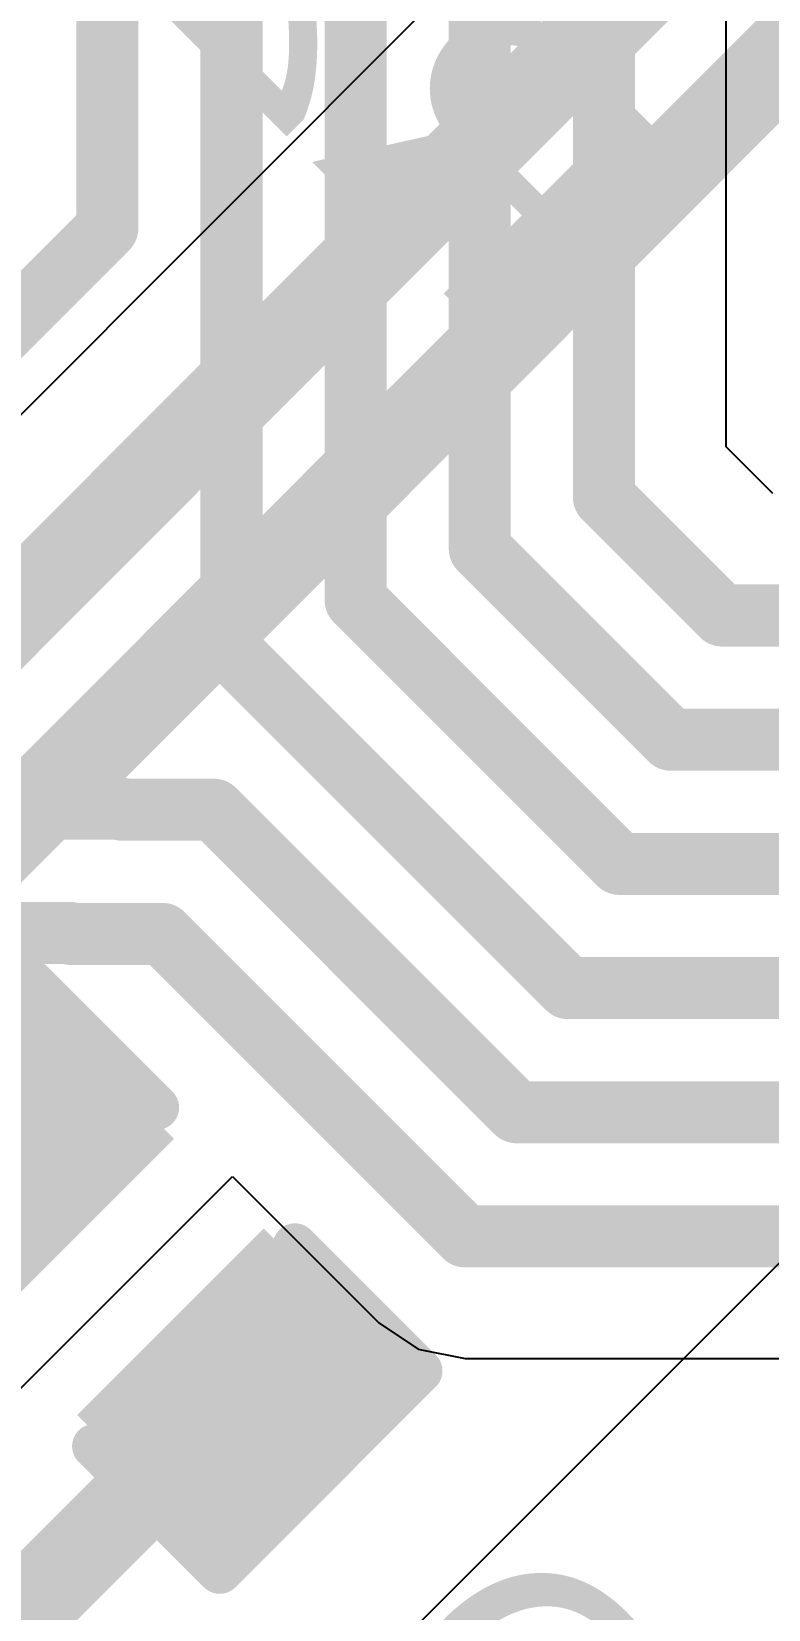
# Model space of a CAD drawing. Header units: inches. Extents: x 0 to 12.2, y 0 to 7.
# Drawn here: x 2.4914 to 2.5745, y 1.9987 to 2.1766 of the extents above; entities that cross this region are included whole.
import ezdxf

# ---------------------------------------------------------------- set-up
doc = ezdxf.new("R2010")
doc.units = ezdxf.units.IN
doc.header["$MEASUREMENT"] = 0
for name, color, linetype in [('Bottom Layer', 5, 'Continuous'), ('Bottom Overlay', 54, 'Continuous'), ('Layer 2', 76, 'Continuous'), ('Top Layer', 1, 'Continuous'), ('Top Overlay', 2, 'Continuous'), ('Top Paste', 8, 'Continuous'), ('Top Solder', 216, 'Continuous')]:
    doc.layers.add(name, color=color, linetype=linetype)
doc.styles.add('Arial', font='', dxfattribs={"height": 0.2})
doc.styles.get('Arial').set_extended_font_data('Arial')

# ---------------------------------------------------------------- blocks, each defined once
blk = doc.blocks.new('SMD3225_4P_15')
at = {"layer": 'Top Solder'}
blk.add_hatch(color=216, dxfattribs=at).paths.add_polyline_path([(-0.07486615, 0.06108665), (-0.01174805, 0.06108665), (-0.01174805, 0.00584255), (-0.07486615, 0.00584255)])
blk = doc.blocks.new('C___0402_353')
at = {"layer": 'Top Layer'}
for points in [[(-0.0275, -0.0125), (-0.0275, 0.0125), (-0.009499999999999998, 0.0125), (-0.009500000000000001, -0.0125)], [(0.009499999999999998, -0.0125), (0.009500000000000001, 0.0125), (0.0275, 0.0125), (0.0275, -0.0125)]]:
    blk.add_hatch(color=1, dxfattribs=at).paths.add_polyline_path(points)
at = {"layer": 'Top Paste'}
for points in [[(-0.0275, -0.0125), (-0.0275, 0.0125), (-0.009499999999999998, 0.0125), (-0.009500000000000001, -0.0125)], [(0.009499999999999998, -0.0125), (0.009500000000000001, 0.0125), (0.0275, 0.0125), (0.0275, -0.0125)]]:
    blk.add_hatch(color=8, dxfattribs=at).paths.add_polyline_path(points)
at = {"layer": 'Top Solder'}
for points in [[(-0.0298622, -0.0148622), (-0.0298622, 0.0148622), (-0.007137799999999999, 0.0148622), (-0.007137800000000001, -0.0148622)], [(0.007137799999999999, -0.0148622), (0.007137800000000001, 0.0148622), (0.0298622, 0.0148622), (0.0298622, -0.0148622)]]:
    blk.add_hatch(color=216, dxfattribs=at).paths.add_polyline_path(points)
at = {"layer": 'Top Overlay'}
for points in [[(-0.011, 0.016, 0.005, 0.005, 0), (-0.031, 0.016, 0.005, 0.005, 0)], [(-0.031, 0.016, 0.005, 0.005, 0), (-0.031, -0.016, 0.005, 0.005, 0)], [(0.031, 0.016, 0.005, 0.005, 0), (0.011, 0.016, 0.005, 0.005, 0)], [(0.031, 0.016, 0.005, 0.005, 0), (0.031, -0.016, 0.005, 0.005, 0)], [(-0.011, -0.016, 0.005, 0.005, 0), (-0.031, -0.016, 0.005, 0.005, 0)], [(0.031, -0.016, 0.005, 0.005, 0), (0.011, -0.016, 0.005, 0.005, 0)]]:
    blk.add_lwpolyline(points, format="xyseb", dxfattribs=at)
for points in [[(-0.03225, 0.016, 0.0025, 0.0025, 1), (-0.02975, 0.016, 0.0025, 0.0025, 1)], [(-0.03225, 0.016, 0.0025, 0.0025, 1), (-0.02975, 0.016, 0.0025, 0.0025, 1)], [(-0.01225, 0.016, 0.0025, 0.0025, 1), (-0.00975, 0.016, 0.0025, 0.0025, 1)], [(0.00975, 0.016, 0.0025, 0.0025, 1), (0.01225, 0.016, 0.0025, 0.0025, 1)], [(0.02975, 0.016, 0.0025, 0.0025, 1), (0.03225, 0.016, 0.0025, 0.0025, 1)], [(0.02975, 0.016, 0.0025, 0.0025, 1), (0.03225, 0.016, 0.0025, 0.0025, 1)], [(-0.03225, -0.016, 0.0025, 0.0025, 1), (-0.02975, -0.016, 0.0025, 0.0025, 1)], [(-0.03225, -0.016, 0.0025, 0.0025, 1), (-0.02975, -0.016, 0.0025, 0.0025, 1)], [(-0.01225, -0.016, 0.0025, 0.0025, 1), (-0.00975, -0.016, 0.0025, 0.0025, 1)], [(0.00975, -0.016, 0.0025, 0.0025, 1), (0.01225, -0.016, 0.0025, 0.0025, 1)], [(0.02975, -0.016, 0.0025, 0.0025, 1), (0.03225, -0.016, 0.0025, 0.0025, 1)], [(0.02975, -0.016, 0.0025, 0.0025, 1), (0.03225, -0.016, 0.0025, 0.0025, 1)]]:
    blk.add_lwpolyline(points, format="xyseb", close=True, dxfattribs=at)

msp = doc.modelspace()

# ---------------------------------------------------------------- linework, layer by layer
at = {"layer": 'Bottom Layer'}
msp.add_line((2.696923, 2.3405865), (2.4200092, 2.0631435), dxfattribs=at)
for points in [[(2.3985516, 2.0199953, 0.01, 0.01, 0), (2.7736551, 2.3958157, 0.01, 0.01, 0)], [(2.4105889, 2.007991, 0.01, 0.01, 0), (2.7856813, 2.3838002, 0.01, 0.01, 0)]]:
    msp.add_lwpolyline(points, format="xyseb", dxfattribs=at)
at = {"layer": 'Layer 2'}
msp.add_line((2.635954, 2.098085), (2.4870097, 1.9491407), dxfattribs=at)
at = {"layer": 'Top Layer'}
for p, q in [((2.5696713, 2.1298122), (2.5696713, 2.2298848)), ((2.5749372, 2.1245463), (2.5696713, 2.1298122)), ((2.4864121, 2.0199551), (2.514007, 2.04755)), ((2.514007, 2.04755), (2.5305082, 2.0310488)), ((2.5305082, 2.0310488), (2.5349738, 2.0280651)), ((2.5349738, 2.0280651), (2.5402412, 2.0270172)), ((2.5402412, 2.0270172), (2.5402417, 2.0270173)), ((2.5402417, 2.0270173), (2.7656813, 2.0270173))]:
    msp.add_line(p, q, dxfattribs=at)
for points in [[(2.5559068, 2.1241107, 0.007, 0.007, 0), (2.5559068, 2.2298848, 0.007, 0.007, 0)], [(2.5419068, 2.1183118, 0.007, 0.007, 0), (2.5419068, 2.2216109, 0.007, 0.007, 0)], [(2.5279068, 2.1125129, 0.007, 0.007, 0), (2.5279068, 2.2133366, 0.007, 0.007, 0)], [(2.5139068, 2.106714, 0.007, 0.007, 0), (2.5139068, 2.2044592, 0.007, 0.007, 0)], [(2.4999068, 2.1544536, 0.007, 0.007, 0), (2.4999068, 2.1967893, 0.007, 0.007, 0)], [(2.4823799, 2.1369267, 0.007, 0.007, 0), (2.4999068, 2.1544536, 0.007, 0.007, 0)], [(2.5559068, 2.1241107, 0.007, 0.007, 0), (2.5692357, 2.1107818, 0.007, 0.007, 0)], [(2.5419068, 2.1183118, 0.007, 0.007, 0), (2.5634368, 2.0967818, 0.007, 0.007, 0)], [(2.5279068, 2.1125129, 0.007, 0.007, 0), (2.5576379, 2.0827818, 0.007, 0.007, 0)], [(2.5692357, 2.1107818, 0.007, 0.007, 0), (2.8246009, 2.1107818, 0.007, 0.007, 0)], [(2.5139068, 2.106714, 0.007, 0.007, 0), (2.551839, 2.0687818, 0.007, 0.007, 0)], [(2.5634368, 2.0967818, 0.007, 0.007, 0), (2.8398945, 2.0967818, 0.007, 0.007, 0)], [(2.4812137, 2.0890028, 0.007, 0.007, 0), (2.50151, 2.0890028, 0.007, 0.007, 0)], [(2.50151, 2.0890028, 0.007, 0.007, 0), (2.5016298, 2.088883, 0.007, 0.007, 0)], [(2.5016298, 2.088883, 0.007, 0.007, 0), (2.5119389, 2.088883, 0.007, 0.007, 0)], [(2.5119389, 2.088883, 0.007, 0.007, 0), (2.5460401, 2.0547818, 0.007, 0.007, 0)], [(2.5576379, 2.0827818, 0.007, 0.007, 0), (2.8527884, 2.0827818, 0.007, 0.007, 0)], [(2.4870126, 2.0750028, 0.007, 0.007, 0), (2.4957111, 2.0750028, 0.007, 0.007, 0)], [(2.4957111, 2.0750028, 0.007, 0.007, 0), (2.4958309, 2.074883, 0.007, 0.007, 0)], [(2.4958309, 2.074883, 0.007, 0.007, 0), (2.50614, 2.074883, 0.007, 0.007, 0)], [(2.50614, 2.074883, 0.007, 0.007, 0), (2.5402412, 2.0407818, 0.007, 0.007, 0)], [(2.551839, 2.0687818, 0.007, 0.007, 0), (2.8672896, 2.0687818, 0.007, 0.007, 0)], [(2.5460401, 2.0547818, 0.007, 0.007, 0), (2.924064, 2.0547818, 0.007, 0.007, 0)], [(2.4545045, 2.0149175, 0.01, 0.01, 0), (2.488887, 2.0493, 0.01, 0.01, 0)], [(2.5402412, 2.0407818, 0.007, 0.007, 0), (2.9727818, 2.0407818, 0.007, 0.007, 0)], [(2.4794812, 1.9875682, 0.01, 0.01, 0), (2.51505, 2.023137, 0.01, 0.01, 0)]]:
    msp.add_lwpolyline(points, format="xyseb", dxfattribs=at)
for points in [[(2.4981568, 2.1544536, 0.0035, 0.0035, 1), (2.5016568, 2.1544536, 0.0035, 0.0035, 1)], [(2.4981568, 2.1544536, 0.0035, 0.0035, 1), (2.5016568, 2.1544536, 0.0035, 0.0035, 1)], [(2.5541568, 2.1241107, 0.0035, 0.0035, 1), (2.5576568, 2.1241107, 0.0035, 0.0035, 1)], [(2.5541568, 2.1241107, 0.0035, 0.0035, 1), (2.5576568, 2.1241107, 0.0035, 0.0035, 1)], [(2.5401568, 2.1183118, 0.0035, 0.0035, 1), (2.5436568, 2.1183118, 0.0035, 0.0035, 1)], [(2.5401568, 2.1183118, 0.0035, 0.0035, 1), (2.5436568, 2.1183118, 0.0035, 0.0035, 1)], [(2.5261568, 2.1125129, 0.0035, 0.0035, 1), (2.5296568, 2.1125129, 0.0035, 0.0035, 1)], [(2.5261568, 2.1125129, 0.0035, 0.0035, 1), (2.5296568, 2.1125129, 0.0035, 0.0035, 1)], [(2.5674857, 2.1107818, 0.0035, 0.0035, 1), (2.5709857, 2.1107818, 0.0035, 0.0035, 1)], [(2.5674857, 2.1107818, 0.0035, 0.0035, 1), (2.5709857, 2.1107818, 0.0035, 0.0035, 1)], [(2.5121568, 2.106714, 0.0035, 0.0035, 1), (2.5156568, 2.106714, 0.0035, 0.0035, 1)], [(2.5121568, 2.106714, 0.0035, 0.0035, 1), (2.5156568, 2.106714, 0.0035, 0.0035, 1)], [(2.5616868, 2.0967818, 0.0035, 0.0035, 1), (2.5651868, 2.0967818, 0.0035, 0.0035, 1)], [(2.5616868, 2.0967818, 0.0035, 0.0035, 1), (2.5651868, 2.0967818, 0.0035, 0.0035, 1)], [(2.49976, 2.0890028, 0.0035, 0.0035, 1), (2.50326, 2.0890028, 0.0035, 0.0035, 1)], [(2.49976, 2.0890028, 0.0035, 0.0035, 1), (2.50326, 2.0890028, 0.0035, 0.0035, 1)], [(2.4998798, 2.088883, 0.0035, 0.0035, 1), (2.5033798, 2.088883, 0.0035, 0.0035, 1)], [(2.4998798, 2.088883, 0.0035, 0.0035, 1), (2.5033798, 2.088883, 0.0035, 0.0035, 1)], [(2.5101889, 2.088883, 0.0035, 0.0035, 1), (2.5136889, 2.088883, 0.0035, 0.0035, 1)], [(2.5101889, 2.088883, 0.0035, 0.0035, 1), (2.5136889, 2.088883, 0.0035, 0.0035, 1)], [(2.5558879, 2.0827818, 0.0035, 0.0035, 1), (2.5593879, 2.0827818, 0.0035, 0.0035, 1)], [(2.5558879, 2.0827818, 0.0035, 0.0035, 1), (2.5593879, 2.0827818, 0.0035, 0.0035, 1)], [(2.4939611, 2.0750028, 0.0035, 0.0035, 1), (2.4974611, 2.0750028, 0.0035, 0.0035, 1)], [(2.4939611, 2.0750028, 0.0035, 0.0035, 1), (2.4974611, 2.0750028, 0.0035, 0.0035, 1)], [(2.4940809, 2.074883, 0.0035, 0.0035, 1), (2.4975809, 2.074883, 0.0035, 0.0035, 1)], [(2.4940809, 2.074883, 0.0035, 0.0035, 1), (2.4975809, 2.074883, 0.0035, 0.0035, 1)], [(2.50439, 2.074883, 0.0035, 0.0035, 1), (2.50789, 2.074883, 0.0035, 0.0035, 1)], [(2.50439, 2.074883, 0.0035, 0.0035, 1), (2.50789, 2.074883, 0.0035, 0.0035, 1)], [(2.550089, 2.0687818, 0.0035, 0.0035, 1), (2.553589, 2.0687818, 0.0035, 0.0035, 1)], [(2.550089, 2.0687818, 0.0035, 0.0035, 1), (2.553589, 2.0687818, 0.0035, 0.0035, 1)], [(2.5442901, 2.0547818, 0.0035, 0.0035, 1), (2.5477901, 2.0547818, 0.0035, 0.0035, 1)], [(2.5442901, 2.0547818, 0.0035, 0.0035, 1), (2.5477901, 2.0547818, 0.0035, 0.0035, 1)], [(2.486387, 2.0493, 0.005, 0.005, 1), (2.491387, 2.0493, 0.005, 0.005, 1)], [(2.5384912, 2.0407818, 0.0035, 0.0035, 1), (2.5419912, 2.0407818, 0.0035, 0.0035, 1)], [(2.5384912, 2.0407818, 0.0035, 0.0035, 1), (2.5419912, 2.0407818, 0.0035, 0.0035, 1)], [(2.51255, 2.023137, 0.005, 0.005, 1), (2.51755, 2.023137, 0.005, 0.005, 1)]]:
    msp.add_lwpolyline(points, format="xyseb", close=True, dxfattribs=at)

# ---------------------------------------------------------------- block references
for name, p, rotation in [('C___0402_353', (2.5019685, 2.0362185), 135), ('SMD3225_4P_15', (2.4251954, 1.9606318), 225)]:
    msp.add_blockref(name, p, dxfattribs=dict(rotation=rotation))

# ---------------------------------------------------------------- texts
at = {"layer": 'Bottom Overlay', "style": 'Arial', "text_generation_flag": 2}
msp.add_text('R24', height=0.03, rotation=315, dxfattribs=at).set_placement((2.5430283, 2.141896))
at = {"layer": 'Top Overlay', "style": 'Arial'}
msp.add_text('C1', height=0.03, rotation=315, dxfattribs=at).set_placement((2.5255337, 1.988315))

doc.saveas('drawing.dxf')
